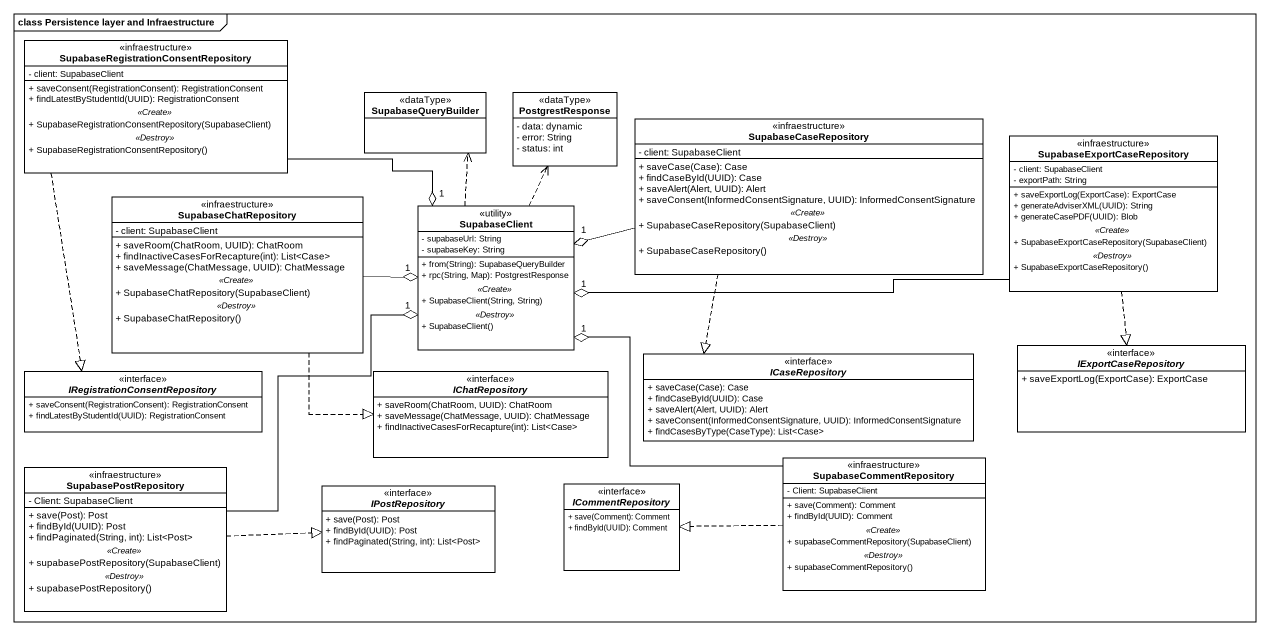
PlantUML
@startuml
mainframe class Persistence layer and Infraestructure
hide circle
hide empty members
skinparam classAttributeIconSize 0
class "SupabaseRegistrationConsentRepository" as SupabaseRegistrationConsentR <<infraestructure>> {
  - client: SupabaseClient
  --
  + saveConsent(RegistrationConsent): RegistrationConsent
  + findLatestByStudentId(UUID): RegistrationConsent
  .. <<Create>> ..
  + SupabaseRegistrationConsentRepository(SupabaseClient)
  .. <<Destroy>> ..
  + SupabaseRegistrationConsentRepository()
}
class SupabaseQueryBuilder <<dataType>>
class PostgrestResponse <<dataType>> {
  - data: dynamic
  - error: String
  - status: int
}
class SupabaseCaseRepository <<infraestructure>> {
  - client: SupabaseClient
  --
  + saveCase(Case): Case
  + findCaseById(UUID): Case
  + saveAlert(Alert, UUID): Alert
  + saveConsent(InformedConsentSignature, UUID): InformedConsentSignature
  .. <<Create>> ..
  + SupabaseCaseRepository(SupabaseClient)
  .. <<Destroy>> ..
  + SupabaseCaseRepository()
}
class SupabaseExportCaseRepository <<infraestructure>> {
  - client: SupabaseClient
  - exportPath: String
  --
  + saveExportLog(ExportCase): ExportCase
  + generateAdviserXML(UUID): String
  + generateCasePDF(UUID): Blob
  .. <<Create>> ..
  + SupabaseExportCaseRepository(SupabaseClient)
  .. <<Destroy>> ..
  + SupabaseExportCaseRepository()
}
class SupabaseChatRepository <<infraestructure>> {
  - client: SupabaseClient
  --
  + saveRoom(ChatRoom, UUID): ChatRoom
  + findInactiveCasesForRecapture(int): List<Case>
  + saveMessage(ChatMessage, UUID): ChatMessage
  .. <<Create>> ..
  + SupabaseChatRepository(SupabaseClient)
  .. <<Destroy>> ..
  + SupabaseChatRepository()
}
class SupabaseClient <<utility>> {
  - supabaseUrl: String
  - supabaseKey: String
  --
  + from(String): SupabaseQueryBuilder
  + rpc(String, Map): PostgrestResponse
  .. <<Create>> ..
  + SupabaseClient(String, String)
  .. <<Destroy>> ..
  + SupabaseClient()
}
interface "IRegistrationConsentRepository" as IRegistrationConsentReposito {
  + saveConsent(RegistrationConsent): RegistrationConsent
  + findLatestByStudentId(UUID): RegistrationConsent
}
interface IChatRepository {
  + saveRoom(ChatRoom, UUID): ChatRoom
  + saveMessage(ChatMessage, UUID): ChatMessage
  + findInactiveCasesForRecapture(int): List<Case>
}
interface ICaseRepository {
  + saveCase(Case): Case
  + findCaseById(UUID): Case
  + saveAlert(Alert, UUID): Alert
  + saveConsent(InformedConsentSignature, UUID): InformedConsentSignature
  + findCasesByType(CaseType): List<Case>
}
interface IExportCaseRepository {
  + saveExportLog(ExportCase): ExportCase
}
class SupabasePostRepository <<infraestructure>> {
  - Client: SupabaseClient
  --
  + save(Post): Post
  + findById(UUID): Post
  + findPaginated(String, int): List<Post>
  .. <<Create>> ..
  + supabasePostRepository(SupabaseClient)
  .. <<Destroy>> ..
  + supabasePostRepository()
}
interface IPostRepository {
  + save(Post): Post
  + findById(UUID): Post
  + findPaginated(String, int): List<Post>
}
interface ICommentRepository {
  + save(Comment): Comment
  + findById(UUID): Comment
}
class SupabaseCommentRepository <<infraestructure>> {
  - Client: SupabaseClient
  --
  + save(Comment): Comment
  + findById(UUID): Comment
  .. <<Create>> ..
  + supabaseCommentRepository(SupabaseClient)
  .. <<Destroy>> ..
  + supabaseCommentRepository()
}
SupabaseRegistrationConsentR -right-o "1" SupabaseClient
SupabaseRegistrationConsentR ..|> IRegistrationConsentReposito
SupabaseCaseRepository -left-o "1" SupabaseClient
SupabaseCaseRepository ..|> ICaseRepository
SupabaseExportCaseRepository -left-o "1" SupabaseClient
SupabaseExportCaseRepository ..|> IExportCaseRepository
SupabaseChatRepository -right-o "1" SupabaseClient
SupabaseChatRepository .right.|> IChatRepository
SupabaseClient .up.> SupabaseQueryBuilder
SupabaseClient .up.> PostgrestResponse
SupabasePostRepository -up-o "1" SupabaseClient
SupabasePostRepository .right.|> IPostRepository
SupabaseCommentRepository -up-o "1" SupabaseClient
SupabaseCommentRepository .left.|> ICommentRepository
@enduml
